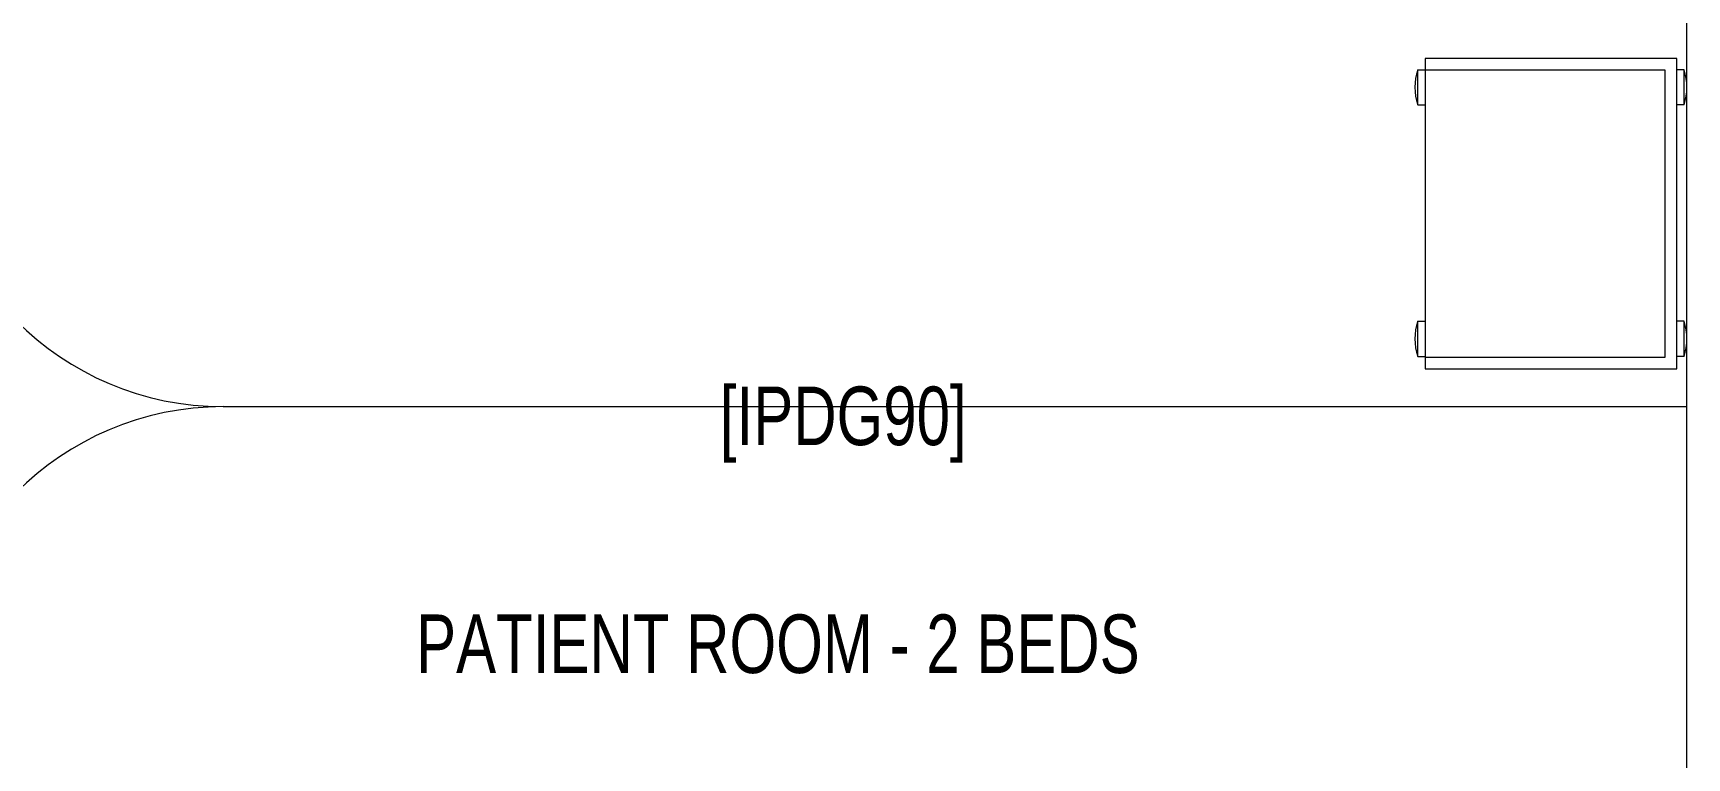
# Model space of a CAD drawing. Header units: metres. Extents: x -18745 to 220762, y -1579758 to -1356048.
# Drawn here: x 144641 to 147466, y -1429410 to -1428172 of the extents above; entities that cross this region are included whole.
import ezdxf

# ---------------------------------------------------------------- set-up
doc = ezdxf.new("R2010")
doc.units = ezdxf.units.M
doc.layers.get('0').update_dxf_attribs({"lineweight": 0})
for name, color, linetype, lineweight in [('A-100 - Copy$0$72_EGR_BASE_TEXT', 8, 'Continuous', 0), ('A-100 - Copy$0$Medical Equipment and Furniture', 8, 'Continuous', 0), ('A-100 - Copy$0$Medical Equipment and Furniture1', 8, 'Continuous', 5), ('A-100 - Copy$0$Walls', 8, 'Continuous', 0)]:
    doc.layers.add(name, color=color, linetype=linetype, lineweight=lineweight)
doc.styles.add('A-100 - Copy$0$X3G_ENTITY_2587EA', font='swisscl.ttf', dxfattribs={"height": 200})

# ---------------------------------------------------------------- blocks, each defined once
blk = doc.blocks.new('A-100 - Copy$0$HF10531-P')
at = {"layer": 'A-100 - Copy$0$Medical Equipment and Furniture1'}
for p, q in [((0.53, 0.43), (0, 0.43)), ((0, 0.43), (0, 0)), ((0.0791, 0.4424), (0.0191, 0.4424)), ((0.0191, 0.4424), (0.0191, 0.43)), ((0.0791, 0.4424), (0.0791, 0.43)), ((0.5086, 0.4424), (0.4486, 0.4424)), ((0.4486, 0.4424), (0.4486, 0.43)), ((0.5086, 0.4424), (0.5086, 0.43)), ((0.53, 0), (0.53, 0.43)), ((0.51, 0.41), (0.02, 0.41)), ((0.02, 0.41), (0.02, 0)), ((0.51, 0), (0.51, 0.41)), ((0, 0), (0.53, 0)), ((0.0191, -0.0124), (0.0191, 0)), ((0.0791, -0.0124), (0.0791, 0)), ((0.4486, -0.0124), (0.4486, 0)), ((0.5086, -0.0124), (0.5086, 0)), ((0.0791, -0.0124), (0.0191, -0.0124)), ((0.5086, -0.0124), (0.4486, -0.0124))]:
    blk.add_line(p, q, dxfattribs=at)
for points in [[(0.02, 0.41), (0.02, 0.41), (0.02, 0.41), (0.02, 0.41), (0.02, 0.41), (0.02, 0.41), (0.02, 0.41), (0.02, 0.41), (0.02, 0.41), (0.02, 0.41), (0.02, 0.41), (0.02, 0.41), (0.02, 0.41), (0.02, 0.41), (0.02, 0.41), (0.02, 0.41), (0.02, 0.41), (0.02, 0.41), (0.02, 0.41), (0.02, 0.41), (0.02, 0.41), (0.02, 0.41), (0.02, 0.41), (0.02, 0.41), (0.02, 0.41), (0.02, 0.41), (0.02, 0.41), (0.02, 0.41), (0.02, 0.41), (0.02, 0.41), (0.02, 0.41), (0.02, 0.41), (0.02, 0.41), (0.02, 0.41), (0.02, 0.41), (0.02, 0.41), (0.02, 0.41), (0.02, 0.41), (0.02, 0.41), (0.02, 0.41), (0.02, 0.41), (0.02, 0.41), (0.02, 0.41), (0.02, 0.41), (0.02, 0.41), (0.02, 0.41), (0.02, 0.41), (0.02, 0.41), (0.02, 0.41), (0.02, 0.41), (0.02, 0.41), (0.02, 0.41), (0.02, 0.41), (0.02, 0.41), (0.02, 0.41), (0.02, 0.41), (0.02, 0.41), (0.02, 0.41), (0.02, 0.41), (0.02, 0.41), (0.02, 0.41), (0.02, 0.41), (0.02, 0.41), (0.02, 0.41), (0.02, 0.41), (0.02, 0.41), (0.02, 0.41), (0.02, 0.41), (0.02, 0.41), (0.02, 0.41), (0.02, 0.41), (0.02, 0.41), (0.02, 0.41), (0.02, 0.41), (0.02, 0.41), (0.02, 0.41), (0.02, 0.41), (0.02, 0.41), (0.02, 0.41), (0.02, 0.41), (0.02, 0.41), (0.02, 0.41), (0.02, 0.41), (0.02, 0.41), (0.02, 0.41), (0.02, 0.41), (0.02, 0.41), (0.02, 0.41), (0.02, 0.41), (0.02, 0.41), (0.02, 0.41), (0.02, 0.41), (0.02, 0.41), (0.02, 0.41), (0.02, 0.41), (0.02, 0.41), (0.02, 0.41), (0.02, 0.41), (0.02, 0.41), (0.02, 0.41), (0.02, 0.41), (0.02, 0.41), (0.02, 0.41), (0.02, 0.41), (0.02, 0.41), (0.02, 0.41), (0.02, 0.41), (0.02, 0.41), (0.02, 0.41), (0.02, 0.41), (0.02, 0.41), (0.02, 0.41), (0.02, 0.41), (0.02, 0.41), (0.02, 0.41), (0.02, 0.41), (0.02, 0.41), (0.02, 0.41), (0.02, 0.41), (0.02, 0.41), (0.02, 0.41), (0.02, 0.41), (0.02, 0.41), (0.02, 0.41), (0.02, 0.41), (0.02, 0.41), (0.02, 0.41), (0.02, 0.41), (0.02, 0.41), (0.02, 0.41), (0.02, 0.41), (0.02, 0.41), (0.02, 0.41), (0.02, 0.41), (0.02, 0.41), (0.02, 0.41), (0.02, 0.41), (0.02, 0.41), (0.02, 0.41), (0.02, 0.41), (0.02, 0.41), (0.02, 0.41), (0.02, 0.41), (0.02, 0.41), (0.02, 0.41), (0.02, 0.41), (0.02, 0.41), (0.02, 0.41), (0.02, 0.41), (0.02, 0.41), (0.02, 0.41), (0.02, 0.41), (0.02, 0.41), (0.02, 0.41), (0.02, 0.41), (0.02, 0.41), (0.02, 0.41), (0.02, 0.41), (0.02, 0.41), (0.02, 0.41), (0.02, 0.41), (0.02, 0.41), (0.02, 0.41), (0.02, 0.41), (0.02, 0.41), (0.02, 0.41), (0.02, 0.41), (0.02, 0.41), (0.02, 0.41), (0.02, 0.41), (0.02, 0.41), (0.02, 0.41), (0.02, 0.41), (0.02, 0.41), (0.02, 0.41), (0.02, 0.41), (0.02, 0.41), (0.02, 0.41), (0.02, 0.41), (0.02, 0.41), (0.02, 0.41), (0.02, 0.41), (0.02, 0.41), (0.02, 0.41), (0.02, 0.41), (0.02, 0.41), (0.02, 0.41), (0.02, 0.41), (0.02, 0.41), (0.02, 0.41), (0.02, 0.41), (0.02, 0.41), (0.02, 0.41), (0.02, 0.41), (0.02, 0.41), (0.02, 0.41), (0.02, 0.41), (0.02, 0.41), (0.02, 0.41), (0.02, 0.41), (0.02, 0.41), (0.02, 0.41), (0.02, 0.41), (0.02, 0.41), (0.02, 0.41), (0.02, 0.41), (0.02, 0.41), (0.02, 0.41), (0.02, 0.41), (0.02, 0.41), (0.02, 0.41), (0.02, 0.41), (0.02, 0.41), (0.02, 0.41), (0.02, 0.41), (0.02, 0.41), (0.02, 0.41), (0.02, 0.41), (0.02, 0.41)], [(0.02, 0.41), (0.02, 0.41), (0.02, 0.41), (0.02, 0.41), (0.02, 0.41), (0.02, 0.41), (0.02, 0.41), (0.02, 0.41), (0.02, 0.41), (0.02, 0.41), (0.02, 0.41), (0.02, 0.41), (0.02, 0.41), (0.02, 0.41), (0.02, 0.41), (0.02, 0.41), (0.02, 0.41), (0.02, 0.41), (0.02, 0.41), (0.02, 0.41), (0.02, 0.41), (0.02, 0.41), (0.02, 0.41), (0.02, 0.41), (0.02, 0.41), (0.02, 0.41), (0.02, 0.41), (0.02, 0.41), (0.02, 0.41), (0.02, 0.41), (0.02, 0.41), (0.02, 0.41), (0.02, 0.41), (0.02, 0.41), (0.02, 0.41), (0.02, 0.41), (0.02, 0.41), (0.02, 0.41), (0.02, 0.41), (0.02, 0.41), (0.02, 0.41), (0.02, 0.41), (0.02, 0.41), (0.02, 0.41), (0.02, 0.41), (0.02, 0.41), (0.02, 0.41), (0.02, 0.41), (0.02, 0.41), (0.02, 0.41), (0.02, 0.41), (0.02, 0.41), (0.02, 0.41), (0.02, 0.41), (0.02, 0.41), (0.02, 0.41), (0.02, 0.41), (0.02, 0.41), (0.02, 0.41), (0.02, 0.41), (0.02, 0.41), (0.02, 0.41), (0.02, 0.41), (0.02, 0.41), (0.02, 0.41), (0.02, 0.41), (0.02, 0.41), (0.02, 0.41), (0.02, 0.41), (0.02, 0.41), (0.02, 0.41), (0.02, 0.41), (0.02, 0.41), (0.02, 0.41), (0.02, 0.41), (0.02, 0.41), (0.02, 0.41), (0.02, 0.41), (0.02, 0.41), (0.02, 0.41), (0.02, 0.41), (0.02, 0.41), (0.02, 0.41), (0.02, 0.41), (0.02, 0.41), (0.02, 0.41), (0.02, 0.41), (0.02, 0.41), (0.02, 0.41), (0.02, 0.41), (0.02, 0.41), (0.02, 0.41), (0.02, 0.41), (0.02, 0.41), (0.02, 0.41), (0.02, 0.41), (0.02, 0.41), (0.02, 0.41), (0.02, 0.41), (0.02, 0.41), (0.02, 0.41), (0.02, 0.41), (0.02, 0.41), (0.02, 0.41), (0.02, 0.41), (0.02, 0.41), (0.02, 0.41), (0.02, 0.41), (0.02, 0.41), (0.02, 0.41), (0.02, 0.41), (0.02, 0.41), (0.02, 0.41), (0.02, 0.41), (0.02, 0.41), (0.02, 0.41), (0.02, 0.41), (0.02, 0.41), (0.02, 0.41), (0.02, 0.41), (0.02, 0.41), (0.02, 0.41), (0.02, 0.41), (0.02, 0.41), (0.02, 0.41), (0.02, 0.41), (0.02, 0.41), (0.02, 0.41), (0.02, 0.41), (0.02, 0.41), (0.02, 0.41), (0.02, 0.41), (0.02, 0.41), (0.02, 0.41), (0.02, 0.41), (0.02, 0.41), (0.02, 0.41), (0.02, 0.41), (0.02, 0.41), (0.02, 0.41), (0.02, 0.41), (0.02, 0.41), (0.02, 0.41), (0.02, 0.41), (0.02, 0.41), (0.02, 0.41), (0.02, 0.41), (0.02, 0.41), (0.02, 0.41), (0.02, 0.41), (0.02, 0.41), (0.02, 0.41), (0.02, 0.41), (0.02, 0.41), (0.02, 0.41), (0.02, 0.41), (0.02, 0.41), (0.02, 0.41), (0.02, 0.41), (0.02, 0.41), (0.02, 0.41), (0.02, 0.41), (0.02, 0.41), (0.02, 0.41), (0.02, 0.41), (0.02, 0.41), (0.02, 0.41), (0.02, 0.41), (0.02, 0.41), (0.02, 0.41), (0.02, 0.41), (0.02, 0.41), (0.02, 0.41), (0.02, 0.41), (0.02, 0.41), (0.02, 0.41), (0.02, 0.41), (0.02, 0.41), (0.02, 0.41), (0.02, 0.41), (0.02, 0.41), (0.02, 0.41), (0.02, 0.41), (0.02, 0.41), (0.02, 0.41), (0.02, 0.41), (0.02, 0.41), (0.02, 0.41), (0.02, 0.41), (0.02, 0.41), (0.02, 0.41), (0.02, 0.41), (0.02, 0.41), (0.02, 0.41), (0.02, 0.41), (0.02, 0.41), (0.02, 0.41), (0.02, 0.41), (0.02, 0.41), (0.02, 0.41), (0.02, 0.41), (0.02, 0.41), (0.02, 0.41), (0.02, 0.41), (0.02, 0.41), (0.02, 0.41), (0.02, 0.41), (0.02, 0.41), (0.02, 0.41), (0.02, 0.41), (0.02, 0.41), (0.02, 0.41), (0.02, 0.41), (0.02, 0.41)], [(0.02, 0.41), (0.02, 0.41), (0.02, 0.41), (0.02, 0.41), (0.02, 0.41), (0.02, 0.41), (0.02, 0.41), (0.02, 0.41), (0.02, 0.41), (0.02, 0.41), (0.02, 0.41), (0.02, 0.41), (0.02, 0.41), (0.02, 0.41), (0.02, 0.41), (0.02, 0.41), (0.02, 0.41), (0.02, 0.41), (0.02, 0.41), (0.02, 0.41), (0.02, 0.41), (0.02, 0.41), (0.02, 0.41), (0.02, 0.41), (0.02, 0.41), (0.02, 0.41), (0.02, 0.41), (0.02, 0.41), (0.02, 0.41), (0.02, 0.41), (0.02, 0.41), (0.02, 0.41), (0.02, 0.41), (0.02, 0.41), (0.02, 0.41), (0.02, 0.41), (0.02, 0.41), (0.02, 0.41), (0.02, 0.41), (0.02, 0.41), (0.02, 0.41), (0.02, 0.41), (0.02, 0.41), (0.02, 0.41), (0.02, 0.41), (0.02, 0.41), (0.02, 0.41), (0.02, 0.41), (0.02, 0.41), (0.02, 0.41), (0.02, 0.41), (0.02, 0.41), (0.02, 0.41), (0.02, 0.41), (0.02, 0.41), (0.02, 0.41), (0.02, 0.41), (0.02, 0.41), (0.02, 0.41), (0.02, 0.41), (0.02, 0.41), (0.02, 0.41), (0.02, 0.41), (0.02, 0.41), (0.02, 0.41), (0.02, 0.41), (0.02, 0.41), (0.02, 0.41), (0.02, 0.41), (0.02, 0.41), (0.02, 0.41), (0.02, 0.41), (0.02, 0.41), (0.02, 0.41), (0.02, 0.41), (0.02, 0.41), (0.02, 0.41), (0.02, 0.41), (0.02, 0.41), (0.02, 0.41), (0.02, 0.41), (0.02, 0.41), (0.02, 0.41), (0.02, 0.41), (0.02, 0.41), (0.02, 0.41), (0.02, 0.41), (0.02, 0.41), (0.02, 0.41), (0.02, 0.41), (0.02, 0.41), (0.02, 0.41), (0.02, 0.41), (0.02, 0.41), (0.02, 0.41), (0.02, 0.41), (0.02, 0.41), (0.02, 0.41), (0.02, 0.41), (0.02, 0.41), (0.02, 0.41), (0.02, 0.41), (0.02, 0.41), (0.02, 0.41), (0.02, 0.41), (0.02, 0.41), (0.02, 0.41), (0.02, 0.41), (0.02, 0.41), (0.02, 0.41), (0.02, 0.41), (0.02, 0.41), (0.02, 0.41), (0.02, 0.41), (0.02, 0.41), (0.02, 0.41), (0.02, 0.41), (0.02, 0.41), (0.02, 0.41), (0.02, 0.41), (0.02, 0.41), (0.02, 0.41), (0.02, 0.41), (0.02, 0.41), (0.02, 0.41), (0.02, 0.41), (0.02, 0.41), (0.02, 0.41), (0.02, 0.41), (0.02, 0.41), (0.02, 0.41), (0.02, 0.41), (0.02, 0.41), (0.02, 0.41), (0.02, 0.41), (0.02, 0.41), (0.02, 0.41), (0.02, 0.41), (0.02, 0.41), (0.02, 0.41), (0.02, 0.41), (0.02, 0.41), (0.02, 0.41), (0.02, 0.41), (0.02, 0.41), (0.02, 0.41), (0.02, 0.41), (0.02, 0.41), (0.02, 0.41), (0.02, 0.41), (0.02, 0.41), (0.02, 0.41), (0.02, 0.41), (0.02, 0.41), (0.02, 0.41), (0.02, 0.41), (0.02, 0.41), (0.02, 0.41), (0.02, 0.41), (0.02, 0.41), (0.02, 0.41), (0.02, 0.41), (0.02, 0.41), (0.02, 0.41), (0.02, 0.41), (0.02, 0.41), (0.02, 0.41), (0.02, 0.41), (0.02, 0.41), (0.02, 0.41), (0.02, 0.41), (0.02, 0.41), (0.02, 0.41), (0.02, 0.41), (0.02, 0.41), (0.02, 0.41), (0.02, 0.41), (0.02, 0.41), (0.02, 0.41), (0.02, 0.41), (0.02, 0.41), (0.02, 0.41), (0.02, 0.41), (0.02, 0.41), (0.02, 0.41), (0.02, 0.41), (0.02, 0.41), (0.02, 0.41), (0.02, 0.41), (0.02, 0.41), (0.02, 0.41), (0.02, 0.41), (0.02, 0.41), (0.02, 0.41), (0.02, 0.41), (0.02, 0.41), (0.02, 0.41), (0.02, 0.41), (0.02, 0.41), (0.02, 0.41), (0.02, 0.41), (0.02, 0.41), (0.02, 0.41), (0.02, 0.41), (0.02, 0.41), (0.02, 0.41), (0.02, 0.41), (0.02, 0.41), (0.02, 0.41), (0.02, 0.41), (0.02, 0.41), (0.02, 0.41), (0.02, 0.41), (0.02, 0.41), (0.02, 0.41), (0.02, 0.41), (0.02, 0.41), (0.02, 0.41), (0.02, 0.41), (0.02, 0.41), (0.02, 0.41), (0.02, 0.41), (0.02, 0.41), (0.02, 0.41), (0.02, 0.41), (0.02, 0.41), (0.02, 0.41), (0.02, 0.41), (0.02, 0.41), (0.02, 0.41), (0.02, 0.41), (0.02, 0.41), (0.02, 0.41), (0.02, 0.41), (0.02, 0.41), (0.02, 0.41), (0.02, 0.41), (0.02, 0.41), (0.02, 0.41), (0.02, 0.41), (0.02, 0.41), (0.02, 0.41), (0.02, 0.41), (0.02, 0.41), (0.02, 0.41), (0.02, 0.41), (0.02, 0.41), (0.02, 0.41), (0.02, 0.41), (0.02, 0.41), (0.02, 0.41), (0.02, 0.41), (0.02, 0.41), (0.02, 0.41), (0.02, 0.41), (0.02, 0.41), (0.02, 0.41), (0.02, 0.41), (0.02, 0.41), (0.02, 0.41), (0.02, 0.41), (0.02, 0.41), (0.02, 0.41), (0.02, 0.41), (0.02, 0.41), (0.02, 0.41), (0.02, 0.41), (0.02, 0.41), (0.02, 0.41), (0.02, 0.41), (0.02, 0.41), (0.02, 0.41), (0.02, 0.41), (0.02, 0.41), (0.02, 0.41), (0.02, 0.41), (0.02, 0.41)]]:
    blk.add_lwpolyline(points, close=True, dxfattribs=at)
for points in [[(0.02, 0.41), (0.02, 0.41), (0.02, 0.41), (0.02, 0.41), (0.02, 0.41), (0.02, 0.41), (0.02, 0.41), (0.02, 0.41)], [(0.02, 0.41), (0.02, 0.41), (0.02, 0.41), (0.02, 0.41), (0.02, 0.41), (0.02, 0.41), (0.02, 0.41), (0.02, 0.41), (0.02, 0.41), (0.02, 0.41), (0.02, 0.41), (0.02, 0.41), (0.02, 0.41), (0.02, 0.41), (0.02, 0.41), (0.02, 0.41), (0.02, 0.41), (0.02, 0.41), (0.02, 0.41), (0.02, 0.41), (0.02, 0.41), (0.02, 0.41), (0.02, 0.41), (0.02, 0.41), (0.02, 0.41), (0.02, 0.41), (0.02, 0.41), (0.02, 0.41), (0.02, 0.41), (0.02, 0.41), (0.02, 0.41), (0.02, 0.41), (0.02, 0.41), (0.02, 0.41), (0.02, 0.41), (0.02, 0.41), (0.02, 0.41), (0.02, 0.41), (0.02, 0.41), (0.02, 0.41), (0.02, 0.41), (0.02, 0.41), (0.02, 0.41), (0.02, 0.41), (0.02, 0.41), (0.02, 0.41), (0.02, 0.41), (0.02, 0.41), (0.02, 0.41), (0.02, 0.41), (0.02, 0.41), (0.02, 0.41), (0.02, 0.41), (0.02, 0.41), (0.02, 0.41), (0.02, 0.41), (0.02, 0.41), (0.02, 0.41), (0.02, 0.41), (0.02, 0.41), (0.02, 0.41), (0.02, 0.41), (0.02, 0.41), (0.02, 0.41), (0.02, 0.41), (0.02, 0.41), (0.02, 0.41), (0.02, 0.41), (0.02, 0.41), (0.02, 0.41), (0.02, 0.41), (0.02, 0.41), (0.02, 0.41), (0.02, 0.41), (0.02, 0.41), (0.02, 0.41), (0.02, 0.41), (0.02, 0.41), (0.02, 0.41), (0.02, 0.41), (0.02, 0.41), (0.02, 0.41), (0.02, 0.41), (0.02, 0.41), (0.02, 0.41), (0.02, 0.41), (0.02, 0.41), (0.02, 0.41), (0.02, 0.41), (0.02, 0.41), (0.02, 0.41), (0.02, 0.41), (0.02, 0.41), (0.02, 0.41), (0.02, 0.41), (0.02, 0.41), (0.02, 0.41), (0.02, 0.41), (0.02, 0.41), (0.02, 0.41), (0.02, 0.41), (0.02, 0.41), (0.02, 0.41), (0.02, 0.41), (0.02, 0.41), (0.02, 0.41), (0.02, 0.41), (0.02, 0.41), (0.02, 0.41), (0.02, 0.41), (0.02, 0.41)], [(0.02, 0.41), (0.02, 0.41), (0.02, 0.41), (0.02, 0.41), (0.02, 0.41), (0.02, 0.41), (0.02, 0.41), (0.02, 0.41), (0.02, 0.41), (0.02, 0.41), (0.02, 0.41), (0.02, 0.41), (0.02, 0.41), (0.02, 0.41), (0.02, 0.41), (0.02, 0.41), (0.02, 0.41)], [(0.02, 0.41), (0.02, 0.41), (0.02, 0.41), (0.02, 0.41), (0.02, 0.41), (0.02, 0.41), (0.02, 0.41)], [(0.02, 0.41), (0.02, 0.41), (0.02, 0.41), (0.02, 0.41), (0.02, 0.41), (0.02, 0.41), (0.02, 0.41), (0.02, 0.41), (0.02, 0.41), (0.02, 0.41), (0.02, 0.41), (0.02, 0.41)], [(0.02, 0.41), (0.02, 0.41), (0.02, 0.41), (0.02, 0.41), (0.02, 0.41), (0.02, 0.41), (0.02, 0.41), (0.02, 0.41), (0.02, 0.41), (0.02, 0.41), (0.02, 0.41), (0.02, 0.41), (0.02, 0.41), (0.02, 0.41), (0.02, 0.41), (0.02, 0.41), (0.02, 0.41), (0.02, 0.41), (0.02, 0.41), (0.02, 0.41), (0.02, 0.41), (0.02, 0.41), (0.02, 0.41), (0.02, 0.41), (0.02, 0.41), (0.02, 0.41), (0.02, 0.41), (0.02, 0.41), (0.02, 0.41), (0.02, 0.41), (0.02, 0.41), (0.02, 0.41), (0.02, 0.41), (0.02, 0.41), (0.02, 0.41), (0.02, 0.41), (0.02, 0.41), (0.02, 0.41), (0.02, 0.41), (0.02, 0.41), (0.02, 0.41), (0.02, 0.41), (0.02, 0.41), (0.02, 0.41), (0.02, 0.41), (0.02, 0.41), (0.02, 0.41), (0.02, 0.41), (0.02, 0.41), (0.02, 0.41), (0.02, 0.41), (0.02, 0.41), (0.02, 0.41), (0.02, 0.41), (0.02, 0.41), (0.02, 0.41), (0.02, 0.41), (0.02, 0.41), (0.02, 0.41), (0.02, 0.41), (0.02, 0.41), (0.02, 0.41), (0.02, 0.41), (0.02, 0.41), (0.02, 0.41), (0.02, 0.41), (0.02, 0.41), (0.02, 0.41), (0.02, 0.41), (0.02, 0.41), (0.02, 0.41), (0.02, 0.41), (0.02, 0.41), (0.02, 0.41), (0.02, 0.41), (0.02, 0.41), (0.02, 0.41), (0.02, 0.41), (0.02, 0.41), (0.02, 0.41), (0.02, 0.41), (0.02, 0.41), (0.02, 0.41), (0.02, 0.41), (0.02, 0.41), (0.02, 0.41), (0.02, 0.41), (0.02, 0.41), (0.02, 0.41)], [(0.02, 0.41), (0.02, 0.41), (0.02, 0.41), (0.02, 0.41), (0.02, 0.41), (0.02, 0.41), (0.02, 0.41), (0.02, 0.41), (0.02, 0.41), (0.02, 0.41), (0.02, 0.41), (0.02, 0.41), (0.02, 0.41), (0.02, 0.41), (0.02, 0.41), (0.02, 0.41), (0.02, 0.41), (0.02, 0.41), (0.02, 0.41), (0.02, 0.41), (0.02, 0.41), (0.02, 0.41), (0.02, 0.41), (0.02, 0.41), (0.02, 0.41), (0.02, 0.41), (0.02, 0.41), (0.02, 0.41), (0.02, 0.41), (0.02, 0.41), (0.02, 0.41), (0.02, 0.41), (0.02, 0.41), (0.02, 0.41), (0.02, 0.41), (0.02, 0.41), (0.02, 0.41), (0.02, 0.41), (0.02, 0.41), (0.02, 0.41), (0.02, 0.41), (0.02, 0.41), (0.02, 0.41), (0.02, 0.41), (0.02, 0.41), (0.02, 0.41), (0.02, 0.41), (0.02, 0.41), (0.02, 0.41), (0.02, 0.41), (0.02, 0.41), (0.02, 0.41), (0.02, 0.41), (0.02, 0.41)], [(0.02, 0.41), (0.02, 0.41), (0.02, 0.41), (0.02, 0.41), (0.02, 0.41), (0.02, 0.41), (0.02, 0.41), (0.02, 0.41), (0.02, 0.41), (0.02, 0.41)], [(0.02, 0.41), (0.02, 0.41), (0.02, 0.41), (0.02, 0.41), (0.02, 0.41), (0.02, 0.41), (0.02, 0.41), (0.02, 0.41), (0.02, 0.41), (0.02, 0.41)], [(0.02, 0.41), (0.02, 0.41), (0.02, 0.41), (0.02, 0.41), (0.02, 0.41), (0.02, 0.41), (0.02, 0.41), (0.02, 0.41), (0.02, 0.41), (0.02, 0.41), (0.02, 0.41), (0.02, 0.41), (0.02, 0.41), (0.02, 0.41), (0.02, 0.41)], [(0.02, 0.41), (0.02, 0.41), (0.02, 0.41), (0.02, 0.41), (0.02, 0.41), (0.02, 0.41), (0.02, 0.41), (0.02, 0.41), (0.02, 0.41), (0.02, 0.41)], [(0.02, 0.41), (0.02, 0.41), (0.02, 0.41), (0.02, 0.41), (0.02, 0.41), (0.02, 0.41), (0.02, 0.41)], [(0.02, 0.41), (0.02, 0.41), (0.02, 0.41), (0.02, 0.41), (0.02, 0.41), (0.02, 0.41), (0.02, 0.41), (0.02, 0.41), (0.02, 0.41), (0.02, 0.41)], [(0.02, 0.41), (0.02, 0.41), (0.02, 0.41), (0.02, 0.41), (0.02, 0.41), (0.02, 0.41), (0.02, 0.41), (0.02, 0.41), (0.02, 0.41), (0.02, 0.41), (0.02, 0.41), (0.02, 0.41), (0.02, 0.41), (0.02, 0.41), (0.02, 0.41), (0.02, 0.41), (0.02, 0.41), (0.02, 0.41)], [(0.02, 0.41), (0.02, 0.41), (0.02, 0.41), (0.02, 0.41), (0.02, 0.41), (0.02, 0.41), (0.02, 0.41), (0.02, 0.41), (0.02, 0.41)]]:
    blk.add_lwpolyline(points, dxfattribs=at)
for centre, start, end in [((0.0491, 0.3549), 71.0754, 108.9246), ((0.4786, 0.3549), 71.0754, 108.9246), ((0.0491, 0.0751), 251.0754, 288.9246), ((0.4786, 0.0751), 251.0754, 288.9246)]:
    blk.add_arc(centre, 0.0925, start, end, dxfattribs=at)
blk = doc.blocks.new('A-100 - Copy')
at = {"layer": 'A-100 - Copy$0$Medical Equipment and Furniture'}
blk.add_line((144966.2, -1428810.2, 0), (147466.2, -1428810.2, 0), dxfattribs=at)
for centre, start, end in [((144966.2, -1428310.2, 0), 180, 270), ((144966.2, -1429310.2, 0), 90, 180)]:
    blk.add_arc(centre, 500, start, end, dxfattribs=at)
at = {"layer": 'A-100 - Copy$0$Walls'}
blk.add_line((147466.2, -1431222.7, 0), (147466.2, -1426397.7, 0), dxfattribs=at)
at = {"layer": 'A-100 - Copy$0$Medical Equipment and Furniture', "extrusion": (6.40204e-11, 1.551e-10, -1), "xscale": -1000.000000000001, "yscale": 1000.000000000001, "zscale": -1000.000000000001, "rotation": 90.00000119208939}
blk.add_blockref('A-100 - Copy$0$HF10531-P', (-147018.9, -1428215.8, 0), dxfattribs=at)
at = {"layer": 'A-100 - Copy$0$72_EGR_BASE_TEXT', "char_height": 100, "attachment_point": 2, "style": 'A-100 - Copy$0$X3G_ENTITY_2587EA'}
for s, insert in [('[IPDG90]', (146025.3, -1428775.9)), ('PATIENT ROOM - 2 BEDS', (145913.6, -1429165.1, 0))]:
    blk.add_mtext(s, dxfattribs=dict(at, insert=insert))

msp = doc.modelspace()

# ---------------------------------------------------------------- block references
msp.add_blockref('A-100 - Copy', (0, 0))

doc.saveas('drawing.dxf')
